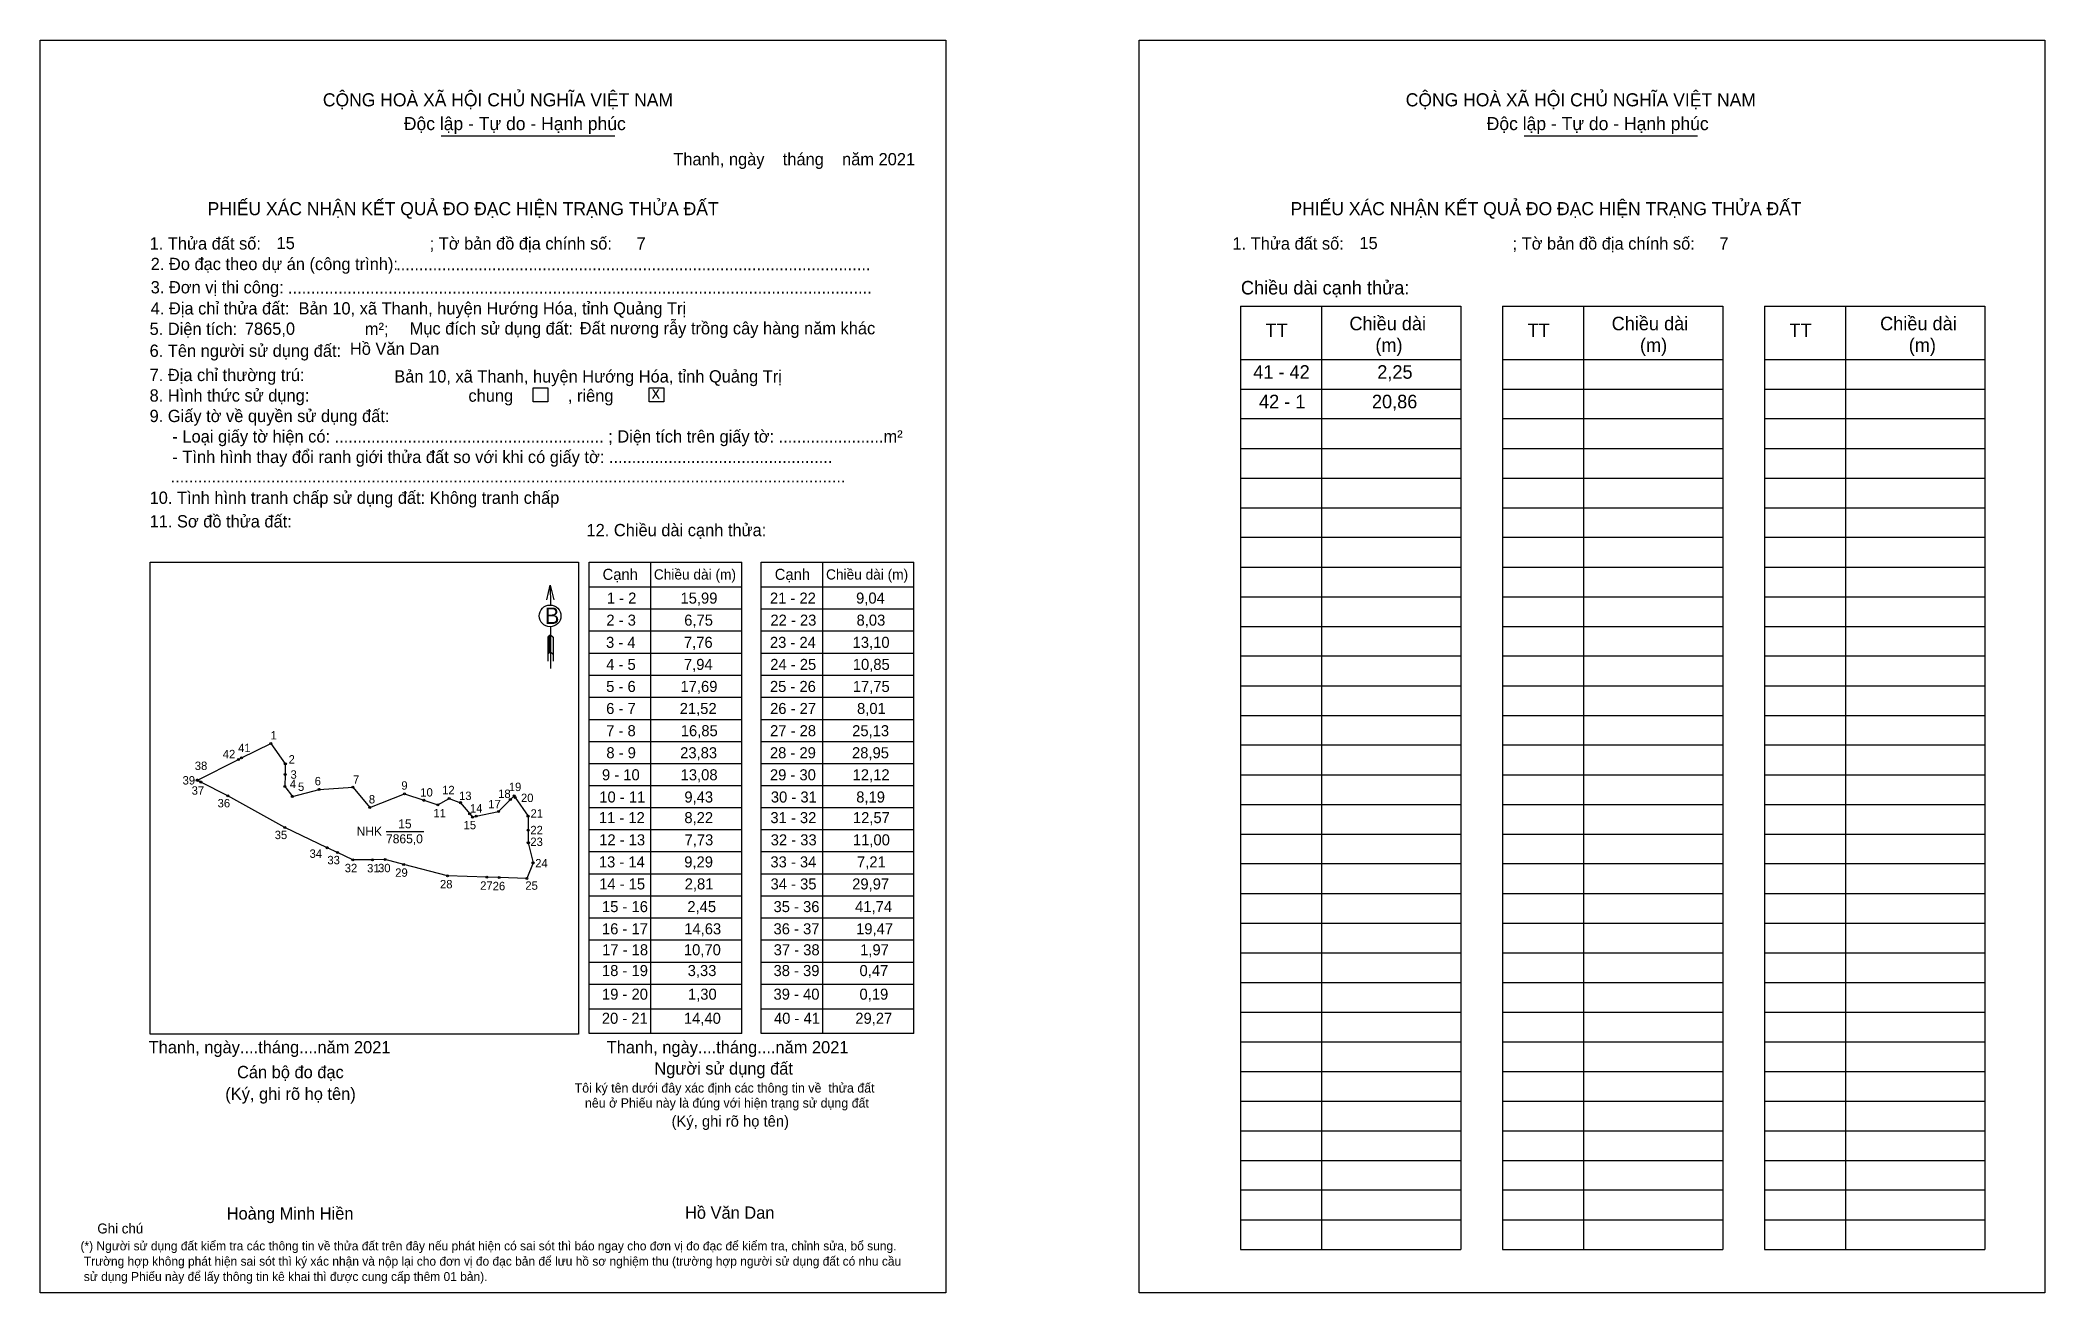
# Model space of a CAD drawing. Extents: x 545084 to 546366, y 1825143 to 1825944.
import ezdxf

# ---------------------------------------------------------------- set-up
doc = ezdxf.new("R2010")
doc.units = 0
for name, color, linetype in [('CanhThua', 7, 'Continuous'), ('kqddKhungInTrang1', 7, 'Continuous'), ('kqddKhungInTrang2', 7, 'Continuous'), ('kqddNoiDung', 7, 'Continuous'), ('kqddTemplate', 7, 'Continuous'), ('MocDinhThua', 7, 'Continuous'), ('NhanDiaChinhThua', 7, 'Continuous'), ('SoHieuDinhThua', 7, 'Continuous')]:
    doc.layers.add(name, color=color, linetype=linetype)

msp = doc.modelspace()

# ---------------------------------------------------------------- linework, layer by layer
at = {"layer": 'CanhThua'}
for p, q in [((545212.9, 1825485.1), (545231.6, 1825494.3)), ((545231.6, 1825494.3), (545240.9, 1825481.3)), ((545184.8, 1825470.9), (545210.9, 1825484.1)), ((545210.9, 1825484.1), (545212.9, 1825485.1)), ((545240.9, 1825481.3), (545240.8, 1825474.6)), ((545184.6, 1825470.8), (545184.8, 1825470.9)), ((545185, 1825470.6), (545184.6, 1825470.8)), ((545186.8, 1825469.7), (545185, 1825470.6)), ((545204.1, 1825460.9), (545186.8, 1825469.7)), ((545240.8, 1825474.6), (545240.6, 1825466.8)), ((545240.6, 1825466.8), (545245.4, 1825460.5)), ((545262.5, 1825465), (545284, 1825466.4)), ((545284, 1825466.4), (545294.9, 1825453.5)), ((545240.6, 1825440.6), (545204.1, 1825460.9)), ((545245.4, 1825460.5), (545262.5, 1825465)), ((545294.9, 1825453.5), (545317.1, 1825462.1)), ((545317.1, 1825462.1), (545329.5, 1825458)), ((545329.5, 1825458), (545338.5, 1825455.1)), ((545338.5, 1825455.1), (545345.6, 1825459.2)), ((545345.6, 1825459.2), (545352.9, 1825456.5)), ((545352.9, 1825456.5), (545358.8, 1825449.4)), ((545377.3, 1825450.8), (545384.8, 1825458.5)), ((545384.8, 1825458.5), (545387.2, 1825460.9)), ((545387.2, 1825460.9), (545387.9, 1825459.8)), ((545387.9, 1825459.8), (545396.1, 1825447.9)), ((545267.7, 1825427.7), (545240.6, 1825440.6)), ((545358.8, 1825449.4), (545360.6, 1825447.2)), ((545360.6, 1825447.2), (545363, 1825447.8)), ((545363, 1825447.8), (545377.3, 1825450.8)), ((545396.1, 1825447.9), (545396.2, 1825438.9)), ((545274.2, 1825424.6), (545267.7, 1825427.7)), ((545396.2, 1825438.9), (545396.3, 1825430.9)), ((545396.3, 1825430.9), (545399.3, 1825418.1)), ((545284.1, 1825419.9), (545274.2, 1825424.6)), ((545296.6, 1825420), (545284.1, 1825419.9)), ((545304.8, 1825420.1), (545296.6, 1825420)), ((545316.6, 1825417), (545304.8, 1825420.1)), ((545344.6, 1825409.7), (545316.6, 1825417)), ((545399.3, 1825418.1), (545395.4, 1825408)), ((545369.7, 1825408.9), (545344.6, 1825409.7)), ((545377.7, 1825408.6), (545369.7, 1825408.9)), ((545395.4, 1825408), (545377.7, 1825408.6))]:
    msp.add_line(p, q, dxfattribs=at)
at = {"layer": 'kqddKhungInTrang1'}
msp.add_lwpolyline([(545084.1, 1825944.2), (545663.3, 1825944.2), (545663.3, 1825143), (545084.1, 1825143)], close=True, dxfattribs=at)
at = {"layer": 'kqddKhungInTrang2'}
msp.add_lwpolyline([(545786.9, 1825944.2), (546366.2, 1825944.2), (546366.2, 1825143), (545786.9, 1825143)], close=True, dxfattribs=at)
at = {"layer": 'kqddTemplate'}
for p, q in [((545340.6, 1825882.9), (545451.6, 1825882.9)), ((546033.1, 1825882.9), (546144.1, 1825882.9)), ((545851.7, 1825774), (545992.6, 1825774)), ((545851.7, 1825774), (545851.7, 1825170.8)), ((545903.6, 1825774), (545903.6, 1825170.8)), ((545992.6, 1825774), (545992.6, 1825170.8)), ((546019.3, 1825774), (546019.3, 1825170.8)), ((546019.3, 1825774), (546160.1, 1825774)), ((546071.1, 1825774), (546071.1, 1825170.8)), ((546160.1, 1825774), (546160.1, 1825170.8)), ((546186.8, 1825774), (546186.8, 1825170.8)), ((546186.8, 1825774), (546327.7, 1825774)), ((546238.6, 1825774), (546238.6, 1825170.8)), ((546327.7, 1825774), (546327.7, 1825170.8)), ((545851.7, 1825740), (545992.6, 1825740)), ((546019.3, 1825740), (546160.1, 1825740)), ((546186.8, 1825740), (546327.7, 1825740)), ((545851.7, 1825721), (545992.6, 1825721)), ((546019.3, 1825721), (546160.1, 1825721)), ((546186.8, 1825721), (546327.7, 1825721)), ((545851.7, 1825702.1), (545992.6, 1825702.1)), ((546019.3, 1825702.1), (546160.1, 1825702.1)), ((546186.8, 1825702.1), (546327.7, 1825702.1)), ((545851.7, 1825683.1), (545992.6, 1825683.1)), ((546019.3, 1825683.1), (546160.1, 1825683.1)), ((546186.8, 1825683.1), (546327.7, 1825683.1)), ((545851.7, 1825664.1), (545992.6, 1825664.1)), ((546019.3, 1825664.1), (546160.1, 1825664.1)), ((546186.8, 1825664.1), (546327.7, 1825664.1)), ((545851.7, 1825645.1), (545992.6, 1825645.1)), ((546019.3, 1825645.1), (546160.1, 1825645.1)), ((546186.8, 1825645.1), (546327.7, 1825645.1)), ((545851.7, 1825626.2), (545992.6, 1825626.2)), ((546019.3, 1825626.2), (546160.1, 1825626.2)), ((546186.8, 1825626.2), (546327.7, 1825626.2)), ((545435.2, 1825610.3), (545532.8, 1825610.3)), ((545435.2, 1825308.8), (545435.2, 1825610.3)), ((545474.4, 1825610.3), (545474.4, 1825308.8)), ((545532.8, 1825308.8), (545532.8, 1825610.3)), ((545545.3, 1825610.3), (545642.9, 1825610.3)), ((545545.3, 1825308.8), (545545.3, 1825610.3)), ((545584.5, 1825610.3), (545584.5, 1825308.8)), ((545642.9, 1825308.8), (545642.9, 1825610.3)), ((545851.7, 1825607.2), (545992.6, 1825607.2)), ((546019.3, 1825607.2), (546160.1, 1825607.2)), ((546186.8, 1825607.2), (546327.7, 1825607.2)), ((545410.3, 1825595.5), (545410.4, 1825582.8)), ((545435.2, 1825594.5), (545532.8, 1825594.5)), ((545545.3, 1825594.5), (545642.9, 1825594.5)), ((545851.7, 1825588.2), (545992.6, 1825588.2)), ((546019.3, 1825588.2), (546160.1, 1825588.2)), ((546186.8, 1825588.2), (546327.7, 1825588.2)), ((545410.4, 1825568.9), (545410.4, 1825542.3)), ((545435.2, 1825580.4), (545532.8, 1825580.4)), ((545545.3, 1825580.4), (545642.9, 1825580.4)), ((545851.7, 1825569.2), (545992.6, 1825569.2)), ((546019.3, 1825569.2), (546160.1, 1825569.2)), ((546186.8, 1825569.2), (546327.7, 1825569.2)), ((545410.4, 1825563.8), (545408.8, 1825562.3)), ((545410.4, 1825563.1), (545408.8, 1825561.5)), ((545410.4, 1825562.4), (545408.8, 1825560.8)), ((545408.8, 1825562.3), (545408.8, 1825547)), ((545410.4, 1825561.6), (545408.8, 1825560.1)), ((545410.4, 1825560.9), (545408.8, 1825559.4)), ((545410.4, 1825560.2), (545408.8, 1825558.7)), ((545410.4, 1825559.5), (545408.8, 1825557.9)), ((545410.4, 1825558.8), (545408.8, 1825557.2)), ((545410.4, 1825558), (545408.8, 1825556.5)), ((545410.4, 1825557.3), (545408.8, 1825555.8)), ((545410.4, 1825556.6), (545408.8, 1825555)), ((545410.4, 1825555.9), (545408.8, 1825554.3)), ((545410.4, 1825555.2), (545408.8, 1825553.6)), ((545410.4, 1825563.8), (545412.1, 1825562.3)), ((545412.1, 1825562.3), (545412.1, 1825547)), ((545435.2, 1825566.3), (545532.8, 1825566.3)), ((545545.3, 1825566.3), (545642.9, 1825566.3)), ((545410.4, 1825554.4), (545408.8, 1825552.9)), ((545410.4, 1825553.7), (545408.8, 1825552.1)), ((545410.4, 1825553), (545408.8, 1825551.4)), ((545410.4, 1825553), (545412.1, 1825551.4)), ((545435.2, 1825552.1), (545532.8, 1825552.1)), ((545545.3, 1825552.1), (545642.9, 1825552.1)), ((545851.7, 1825550.3), (545992.6, 1825550.3)), ((546019.3, 1825550.3), (546160.1, 1825550.3)), ((546186.8, 1825550.3), (546327.7, 1825550.3)), ((545435.2, 1825538), (545532.8, 1825538)), ((545545.3, 1825538), (545642.9, 1825538)), ((545851.7, 1825531.3), (545992.6, 1825531.3)), ((546019.3, 1825531.3), (546160.1, 1825531.3)), ((546186.8, 1825531.3), (546327.7, 1825531.3)), ((545435.2, 1825523.9), (545532.8, 1825523.9)), ((545545.3, 1825523.9), (545642.9, 1825523.9)), ((545435.2, 1825509.7), (545532.8, 1825509.7)), ((545545.3, 1825509.7), (545642.9, 1825509.7)), ((545851.7, 1825512.3), (545992.6, 1825512.3)), ((546019.3, 1825512.3), (546160.1, 1825512.3)), ((546186.8, 1825512.3), (546327.7, 1825512.3)), ((545435.2, 1825495.6), (545532.8, 1825495.6)), ((545545.3, 1825495.6), (545642.9, 1825495.6)), ((545851.7, 1825493.4), (545992.6, 1825493.4)), ((546019.3, 1825493.4), (546160.1, 1825493.4)), ((546186.8, 1825493.4), (546327.7, 1825493.4)), ((545435.2, 1825481.5), (545532.8, 1825481.5)), ((545545.3, 1825481.5), (545642.9, 1825481.5)), ((545435.2, 1825467.4), (545532.8, 1825467.4)), ((545545.3, 1825467.4), (545642.9, 1825467.4)), ((545851.7, 1825474.4), (545992.6, 1825474.4)), ((546019.3, 1825474.4), (546160.1, 1825474.4)), ((546186.8, 1825474.4), (546327.7, 1825474.4)), ((545532.8, 1825453.2), (545435.2, 1825453.2)), ((545642.9, 1825453.2), (545545.3, 1825453.2)), ((545851.7, 1825455.4), (545992.6, 1825455.4)), ((546019.3, 1825455.4), (546160.1, 1825455.4)), ((546186.8, 1825455.4), (546327.7, 1825455.4)), ((545532.8, 1825439.1), (545435.2, 1825439.1)), ((545642.9, 1825439.1), (545545.3, 1825439.1)), ((545851.7, 1825436.4), (545992.6, 1825436.4)), ((546019.3, 1825436.4), (546160.1, 1825436.4)), ((546186.8, 1825436.4), (546327.7, 1825436.4)), ((545532.8, 1825425), (545435.2, 1825425)), ((545642.9, 1825425), (545545.3, 1825425)), ((545851.7, 1825417.5), (545992.6, 1825417.5)), ((546019.3, 1825417.5), (546160.1, 1825417.5)), ((546186.8, 1825417.5), (546327.7, 1825417.5)), ((545532.8, 1825410.8), (545435.2, 1825410.8)), ((545642.9, 1825410.8), (545545.3, 1825410.8)), ((545532.8, 1825396.7), (545435.2, 1825396.7)), ((545642.9, 1825396.7), (545545.3, 1825396.7)), ((545851.7, 1825398.5), (545992.6, 1825398.5)), ((546019.3, 1825398.5), (546160.1, 1825398.5)), ((546186.8, 1825398.5), (546327.7, 1825398.5)), ((545532.8, 1825382.6), (545435.2, 1825382.6)), ((545642.9, 1825382.6), (545545.3, 1825382.6)), ((545851.7, 1825379.5), (545992.6, 1825379.5)), ((546019.3, 1825379.5), (546160.1, 1825379.5)), ((546186.8, 1825379.5), (546327.7, 1825379.5)), ((545532.8, 1825368.5), (545435.2, 1825368.5)), ((545642.9, 1825368.5), (545545.3, 1825368.5)), ((545532.8, 1825354.3), (545435.2, 1825354.3)), ((545642.9, 1825354.3), (545545.3, 1825354.3)), ((545851.7, 1825360.5), (545992.6, 1825360.5)), ((546019.3, 1825360.5), (546160.1, 1825360.5)), ((546186.8, 1825360.5), (546327.7, 1825360.5)), ((545532.8, 1825340.2), (545435.2, 1825340.2)), ((545642.9, 1825340.2), (545545.3, 1825340.2)), ((545851.7, 1825341.6), (545992.6, 1825341.6)), ((546019.3, 1825341.6), (546160.1, 1825341.6)), ((546186.8, 1825341.6), (546327.7, 1825341.6)), ((545532.8, 1825324.5), (545435.2, 1825324.5)), ((545642.9, 1825324.5), (545545.3, 1825324.5)), ((545851.7, 1825322.6), (545992.6, 1825322.6)), ((546019.3, 1825322.6), (546160.1, 1825322.6)), ((546186.8, 1825322.6), (546327.7, 1825322.6)), ((545532.8, 1825308.8), (545435.2, 1825308.8)), ((545642.9, 1825308.8), (545545.3, 1825308.8)), ((545851.7, 1825303.6), (545992.6, 1825303.6)), ((546019.3, 1825303.6), (546160.1, 1825303.6)), ((546186.8, 1825303.6), (546327.7, 1825303.6)), ((545851.7, 1825284.6), (545992.6, 1825284.6)), ((546019.3, 1825284.6), (546160.1, 1825284.6)), ((546186.8, 1825284.6), (546327.7, 1825284.6)), ((545851.7, 1825265.7), (545992.6, 1825265.7)), ((546019.3, 1825265.7), (546160.1, 1825265.7)), ((546186.8, 1825265.7), (546327.7, 1825265.7)), ((545851.7, 1825246.7), (545992.6, 1825246.7)), ((546019.3, 1825246.7), (546160.1, 1825246.7)), ((546186.8, 1825246.7), (546327.7, 1825246.7)), ((545851.7, 1825227.7), (545992.6, 1825227.7)), ((546019.3, 1825227.7), (546160.1, 1825227.7)), ((546186.8, 1825227.7), (546327.7, 1825227.7)), ((545851.7, 1825208.8), (545992.6, 1825208.8)), ((546019.3, 1825208.8), (546160.1, 1825208.8)), ((546186.8, 1825208.8), (546327.7, 1825208.8)), ((545851.7, 1825189.8), (545992.6, 1825189.8)), ((546019.3, 1825189.8), (546160.1, 1825189.8)), ((546186.8, 1825189.8), (546327.7, 1825189.8)), ((545851.7, 1825170.8), (545992.6, 1825170.8)), ((546019.3, 1825170.8), (546160.1, 1825170.8)), ((546186.8, 1825170.8), (546327.7, 1825170.8))]:
    msp.add_line(p, q, dxfattribs=at)
for points in [[(545399.4, 1825721.7), (545408.8, 1825721.7), (545408.8, 1825712.9), (545399.4, 1825712.9)], [(545473.5, 1825721.7), (545482.9, 1825721.7), (545482.9, 1825712.9), (545473.5, 1825712.9)], [(545154.5, 1825610.3), (545428.3, 1825610.3), (545428.3, 1825308.5), (545154.5, 1825308.5)]]:
    msp.add_lwpolyline(points, close=True, dxfattribs=at)
msp.add_lwpolyline([(545408.1, 1825586.3), (545410.3, 1825595.5), (545412.6, 1825586.3)], dxfattribs=at)
msp.add_circle((545410.2, 1825575.9), 6.95, dxfattribs=at)
at = {"layer": 'MocDinhThua'}
for centre in [(545231.6, 1825494.3), (545210.9, 1825484.1), (545212.9, 1825485.1), (545240.9, 1825481.3), (545184.6, 1825470.8), (545184.8, 1825470.9), (545185, 1825470.6), (545186.8, 1825469.7), (545240.6, 1825466.8), (545240.8, 1825474.6), (545262.5, 1825465), (545284, 1825466.4), (545204.1, 1825460.9), (545245.4, 1825460.5), (545294.9, 1825453.5), (545317.1, 1825462.1), (545329.5, 1825458), (545338.5, 1825455.1), (545345.6, 1825459.2), (545352.9, 1825456.5), (545384.8, 1825458.5), (545387.2, 1825460.9), (545387.9, 1825459.8), (545240.6, 1825440.6), (545358.8, 1825449.4), (545360.6, 1825447.2), (545363, 1825447.8), (545377.3, 1825450.8), (545396.1, 1825447.9), (545396.2, 1825438.9), (545267.7, 1825427.7), (545396.3, 1825430.9), (545274.2, 1825424.6), (545284.1, 1825419.9), (545296.6, 1825420), (545304.8, 1825420.1), (545316.6, 1825417), (545399.3, 1825418.1), (545344.6, 1825409.7), (545369.7, 1825408.9), (545377.7, 1825408.6), (545395.4, 1825408)]:
    msp.add_circle(centre, 0.644, dxfattribs=at)
at = {"layer": 'NhanDiaChinhThua'}
msp.add_line((545305.3, 1825438.1), (545329.5, 1825438.1), dxfattribs=at)

# ---------------------------------------------------------------- texts
at = {"layer": 'kqddNoiDung'}
for s, height, p in [('Thanh, ngày    tháng    năm 2021  ', 7.849, (545489, 1825864.1)), ('15', 7.85, (545235.3, 1825810.5)), ('7', 7.85, (545465.5, 1825810.2)), ('15', 7.85, (545927.8, 1825810.5)), ('7', 7.85, (546158, 1825810.2)), ('........................................................................................................', 7.8495, (545311.8, 1825797)), ('................................................................................................................................', 7.8495, (545242.6, 1825782.1)), ('7865,0', 7.85, (545215, 1825755.7)), ('Đất nương rẫy trồng cây hàng năm khác', 7.849, (545429.2, 1825756)), ('Hồ Văn Dan', 7.85, (545282.2, 1825742.9)), ('41 - 42', 8.67, (545859.9, 1825727.6)), ('2,25', 8.67, (545939.2, 1825727.6)), ('Bản 10, xã Thanh, huyện Hướng Hóa, tỉnh Quảng Trị', 7.849, (545310.6, 1825725.2)), ('x', 7.85, (545475.2, 1825714.9)), ('42 - 1', 8.67, (545863.6, 1825708.7)), ('20,86', 8.67, (545935.8, 1825708.7)), ('1 - 2', 7.06, (545446.5, 1825583.8)), ('15,99', 7.06, (545493.6, 1825583.8)), ('21 - 22', 7.06, (545550.8, 1825583.8)), ('9,04', 7.06, (545605.9, 1825583.8)), ('2 - 3', 7.06, (545446.2, 1825569.7)), ('6,75', 7.06, (545496, 1825569.7)), ('22 - 23', 7.06, (545551.1, 1825569.7)), ('8,03', 7.06, (545606.2, 1825569.7)), ('3 - 4', 7.06, (545446, 1825555.5)), ('7,76', 7.06, (545495.8, 1825555.5)), ('23 - 24', 7.06, (545550.8, 1825555.5)), ('13,10', 7.06, (545603.7, 1825555.5)), ('4 - 5', 7.06, (545446.1, 1825541.4)), ('7,94', 7.06, (545495.8, 1825541.4)), ('24 - 25', 7.06, (545551, 1825541.4)), ('10,85', 7.06, (545603.8, 1825541.4)), ('5 - 6', 7.06, (545446.1, 1825527.3)), ('17,69', 7.06, (545493.6, 1825527.3)), ('25 - 26', 7.06, (545550.8, 1825527.3)), ('17,75', 7.06, (545603.8, 1825527.3)), ('6 - 7', 7.06, (545446.1, 1825513.2)), ('21,52', 7.06, (545493.1, 1825513.2)), ('26 - 27', 7.06, (545550.9, 1825513.2)), ('8,01', 7.06, (545606.5, 1825513.2)), ('7 - 8', 7.06, (545446.1, 1825499)), ('16,85', 7.06, (545493.8, 1825499)), ('27 - 28', 7.06, (545550.9, 1825499)), ('25,13', 7.06, (545603.4, 1825499)), ('8 - 9', 7.06, (545446.2, 1825484.9)), ('23,83', 7.06, (545493.4, 1825484.9)), ('28 - 29', 7.06, (545550.8, 1825484.9)), ('28,95', 7.06, (545603.3, 1825484.9)), ('9 - 10', 7.06, (545443.4, 1825470.8)), ('13,08', 7.06, (545493.7, 1825470.8)), ('29 - 30', 7.06, (545550.8, 1825470.8)), ('12,12', 7.06, (545603.7, 1825470.8)), ('10 - 11', 7.06, (545441.7, 1825456.6)), ('9,43', 7.06, (545496.1, 1825456.6)), ('30 - 31', 7.06, (545551.4, 1825456.6)), ('8,19', 7.06, (545606, 1825456.6)), ('11 - 12', 7.06, (545441.4, 1825443.4)), ('8,22', 7.06, (545496.1, 1825443.4)), ('31 - 32', 7.06, (545551.1, 1825443.4)), ('12,57', 7.06, (545603.9, 1825443.4)), ('12 - 13', 7.06, (545441.6, 1825429.2)), ('7,73', 7.06, (545496.2, 1825429.2)), ('32 - 33', 7.06, (545551.3, 1825429.2)), ('11,00', 7.06, (545603.9, 1825429.2)), ('13 - 14', 7.06, (545441.4, 1825415.1)), ('9,29', 7.06, (545496, 1825415.1)), ('33 - 34', 7.06, (545551.1, 1825415.1)), ('7,21', 7.06, (545606.5, 1825415.1)), ('14 - 15', 7.06, (545441.6, 1825401)), ('2,81', 7.06, (545496.3, 1825401)), ('34 - 35', 7.06, (545551.2, 1825401)), ('29,97', 7.06, (545603.4, 1825401)), ('15 - 16', 7.06, (545443.4, 1825386.5)), ('2,45', 7.06, (545498, 1825386.5)), ('35 - 36', 7.06, (545553.1, 1825386.5)), ('41,74', 7.06, (545605.3, 1825386.5)), ('16 - 17', 7.06, (545443.4, 1825372.3)), ('14,63', 7.06, (545496, 1825372.3)), ('36 - 37', 7.06, (545553.1, 1825372.3)), ('19,47', 7.06, (545605.9, 1825372.3)), ('17 - 18', 7.06, (545443.5, 1825358.9)), ('10,70', 7.06, (545495.8, 1825358.9)), ('37 - 38', 7.06, (545553.2, 1825358.9)), ('1,97', 7.06, (545608.5, 1825358.9)), ('18 - 19', 7.06, (545443.4, 1825345.6)), ('3,33', 7.06, (545498.2, 1825345.6)), ('38 - 39', 7.06, (545553.1, 1825345.6)), ('0,47', 7.06, (545608.1, 1825345.6)), ('19 - 20', 7.06, (545443.4, 1825330.5)), ('1,30', 7.06, (545498.4, 1825330.5)), ('39 - 40', 7.06, (545553.1, 1825330.5)), ('0,19', 7.06, (545608.1, 1825330.5)), ('20 - 21', 7.06, (545443.3, 1825315.1)), ('14,40', 7.06, (545495.8, 1825315.1)), ('40 - 41', 7.06, (545553.4, 1825315.1)), ('29,27', 7.06, (545605.4, 1825315.1)), ('Thanh, ngày....tháng....năm 2021', 7.849, (545153.5, 1825296.2)), ('Thanh, ngày....tháng....năm 2021', 7.849, (545446.4, 1825296.2)), ('Hồ Văn Dan', 7.85, (545496.5, 1825190.4))]:
    msp.add_text(s, height=height, dxfattribs=at).set_placement(p)
at = {"layer": 'kqddTemplate'}
for s, height, p in [('CỘNG HOÀ XÃ HỘI CHỦ NGHĨA VIỆT NAM', 8.373, (545264.9, 1825901.8)), ('CỘNG HOÀ XÃ HỘI CHỦ NGHĨA VIỆT NAM', 8.373, (545957.4, 1825901.8)), ('Độc lập - Tự do - Hạnh phúc', 8.373, (545316.7, 1825886.6)), ('Độc lập - Tự do - Hạnh phúc', 8.373, (546009.2, 1825886.6)), ('PHIẾU XÁC NHẬN KẾT QUẢ ĐO ĐẠC HIỆN TRẠNG THỬA ĐẤT', 8.373, (545191.2, 1825832.2)), ('PHIẾU XÁC NHẬN KẾT QUẢ ĐO ĐẠC HIỆN TRẠNG THỬA ĐẤT', 8.373, (545883.7, 1825832.2)), ('1. Thửa đất số:                                     ; Tờ bản đồ địa chính số:', 7.849, (545154.1, 1825810.2)), ('1. Thửa đất số:                                     ; Tờ bản đồ địa chính số:', 7.849, (545846.6, 1825810.2)), ('2. Đo đạc theo dự án (công trình): ', 7.849, (545154.8, 1825797.1)), ('3. Đơn vị thi công: ', 7.849, (545154.8, 1825782.2)), ('Chiều dài cạnh thửa:', 8.674, (545852, 1825781.5)), ('4. Địa chỉ thửa đất:  Bản 10, xã Thanh, huyện Hướng Hóa, tỉnh Quảng Trị', 7.849, (545154.8, 1825768.7)), ('5. Diện tích:                            m²; ', 7.849, (545154.1, 1825755.6)), ('Mục đích sử dụng đất:', 7.849, (545320.4, 1825755.9)), ('TT', 8.67, (545867.7, 1825754.2)), ('Chiều dài', 8.67, (545921.4, 1825758.6)), ('TT', 8.67, (546035.3, 1825754.2)), ('Chiều dài', 8.67, (546089.1, 1825758.6)), ('TT', 8.67, (546202.8, 1825754.2)), ('Chiều dài', 8.67, (546260.8, 1825758.6)), ('6. Tên người sử dụng đất:', 7.849, (545154.1, 1825741.6)), ('(m)', 8.67, (545938, 1825744.8)), ('(m)', 8.67, (546107.2, 1825744.8)), ('(m)', 8.67, (546279.1, 1825744.8)), ('7. Địa chỉ thường trú:', 7.849, (545154.1, 1825726.1)), ('8. Hình thức sử dụng:', 7.849, (545154.1, 1825713)), ('9. Giấy tờ về quyền sử dụng đất:', 7.849, (545154.1, 1825699.9)), ('chung            , riêng', 7.849, (545358, 1825712.9)), ('     - Loại giấy tờ hiện có: ........................................................... ; Diện tích trên giấy tờ: .......................m²', 7.8495, (545154.1, 1825686.8)), ('     - Tình hình thay đổi ranh giới thửa đất so với khi có giấy tờ: .................................................', 7.8495, (545154.1, 1825673.7)), ('....................................................................................................................................................', 7.8495, (545167.5, 1825661.3)), ('10. Tình hình tranh chấp sử dụng đất: Không tranh chấp', 7.849, (545154.1, 1825647.6)), ('11. Sơ đồ thửa đất:', 7.849, (545154.1, 1825632.5)), ('12. Chiều dài cạnh thửa:', 7.849, (545433.5, 1825626.9)), ('Cạnh', 7.06, (545443.8, 1825599)), ('Chiều dài (m)', 6.541, (545476.6, 1825599.2)), ('Cạnh', 7.06, (545553.9, 1825599)), ('Chiều dài (m)', 6.541, (545586.7, 1825599.2)), ('B', 10.5, (545406.8, 1825570.8)), ('Cán bộ đo đạc', 7.849, (545210, 1825280.3)), ('Người sử dụng đất', 7.849, (545476.9, 1825282.6)), ('(Ký, ghi rõ họ tên)', 7.849, (545202.5, 1825266.4)), ('Tôi ký tên dưới đây xác định các thông tin về  thửa đất ', 5.934, (545425.9, 1825271.1)), ('nêu ở Phiếu này là đúng với hiện trạng sử dụng đất', 5.934, (545432.5, 1825261.5)), ('(Ký, ghi rõ họ tên)', 7.065, (545487.9, 1825249.3)), ('Hoàng Minh Hiền', 7.849, (545203.4, 1825189.9)), ('Ghi chú', 6.36, (545120.7, 1825181)), ('(*) Người sử dụng đất kiểm tra các thông tin về thửa đất trên đây nếu phát hiện có sai sót thì báo ngay cho đơn vị đo đạc để kiểm tra, chỉnh sửa, bổ sung.', 5.7223, (545109.9, 1825170.2)), (' Trường hợp không phát hiện sai sót thì ký xác nhận và nộp lại cho đơn vị đo đạc bản để lưu hồ sơ nghiệm thu (trường hợp người sử dụng đất có nhu cầu', 5.7223, (545109.9, 1825160.4)), (' sử dụng Phiếu này để lấy thông tin kê khai thì được cung cấp thêm 01 bản).', 5.722, (545109.9, 1825150.6))]:
    msp.add_text(s, height=height, dxfattribs=at).set_placement(p)
at = {"layer": 'NhanDiaChinhThua'}
for s, p in [('NHK', (545286.5, 1825435.3)), ('15', (545313.1, 1825440.1)), ('7865,0', (545305.3, 1825430.5))]:
    msp.add_text(s, height=5.76, dxfattribs=at).set_placement(p)
at = {"layer": 'SoHieuDinhThua'}
for s, p in [('41', (545210.7, 1825488.8)), ('1', (545231.5, 1825496.9)), ('38', (545183, 1825477.4)), ('42', (545200.9, 1825484.9)), ('2', (545243, 1825481.5)), ('39', (545175.2, 1825468.1)), ('37', (545181, 1825461.6)), ('4', (545243.8, 1825465.8)), ('3', (545244.2, 1825471.8)), ('5', (545249, 1825464)), ('6', (545259.7, 1825467.6)), ('7', (545284.2, 1825468.6)), ('9', (545315.1, 1825464.8)), ('10', (545327.2, 1825460.4)), ('12', (545341.2, 1825461.9)), ('19', (545383.8, 1825463.9)), ('36', (545197.6, 1825453.5)), ('8', (545294.3, 1825456)), ('11', (545335.6, 1825447.1)), ('13', (545352, 1825458.2)), ('14', (545359, 1825450.2)), ('17', (545370.7, 1825452.9)), ('18', (545377, 1825459.5)), ('20', (545391.6, 1825456.9)), ('21', (545397.7, 1825446.9)), ('15', (545354.9, 1825439.5)), ('22', (545397.6, 1825436.3)), ('35', (545234.1, 1825433.2)), ('34', (545256.4, 1825421.2)), ('23', (545397.6, 1825428.8)), ('33', (545267.8, 1825417.1)), ('32', (545278.9, 1825412)), ('31', (545293.2, 1825411.9)), ('30', (545300.2, 1825412)), ('29', (545311.2, 1825409.1)), ('24', (545400.7, 1825415.1)), ('28', (545339.8, 1825401.7)), ('27', (545365.5, 1825400.8)), ('26', (545373.5, 1825400.5)), ('25', (545394.4, 1825400.8))]:
    msp.add_text(s, height=5.37, dxfattribs=at).set_placement(p)

doc.saveas('drawing.dxf')
